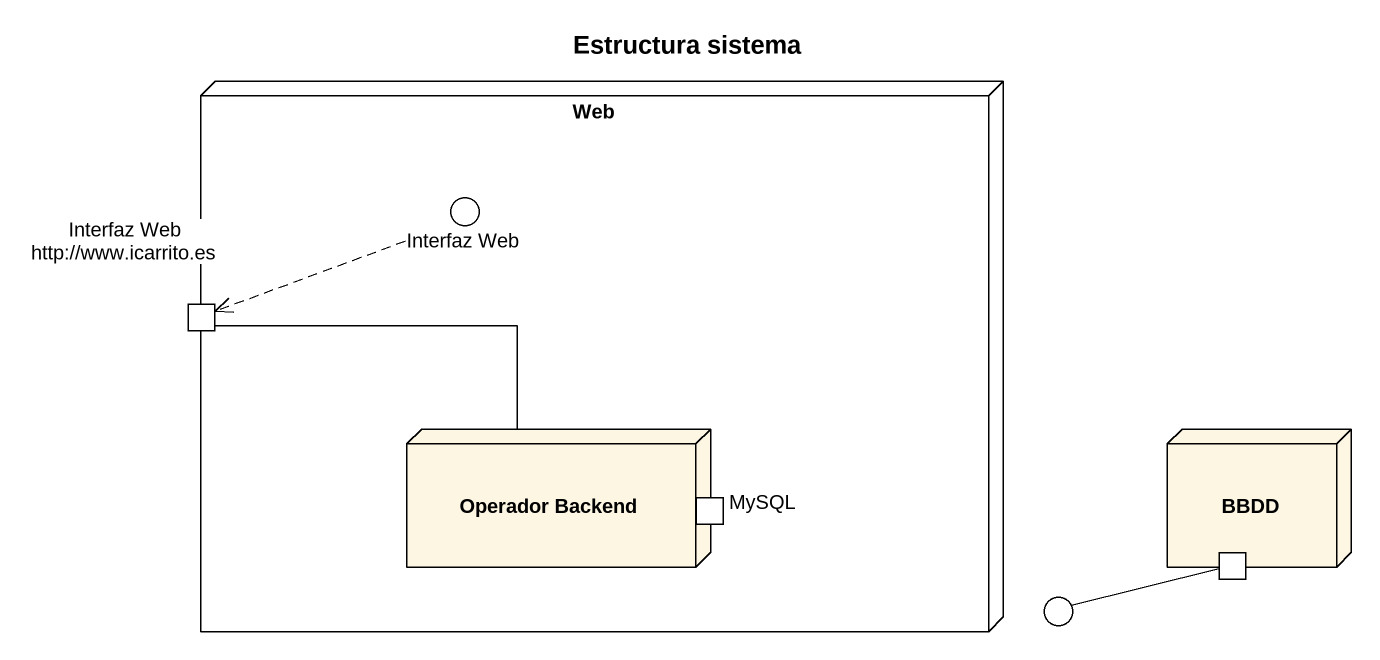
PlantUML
@startuml
title Estructura sistema
node Web {
  port "Interfaz Web http://www.icarrito.es" as Interfaz_Web_http_www
  node "Operador Backend" as Operador_Backend {
    port MySQL
  }
}
() "Interfaz Web" as Interfaz_Web #FFFFCC
node BBDD {
  port " " as port1
}
() " " as lollipop1
Web -up- Interfaz_Web
Interfaz_Web .left.> Interfaz_Web_http_www
Operador_Backend -up- Web
port1 -left- lollipop1
@enduml
